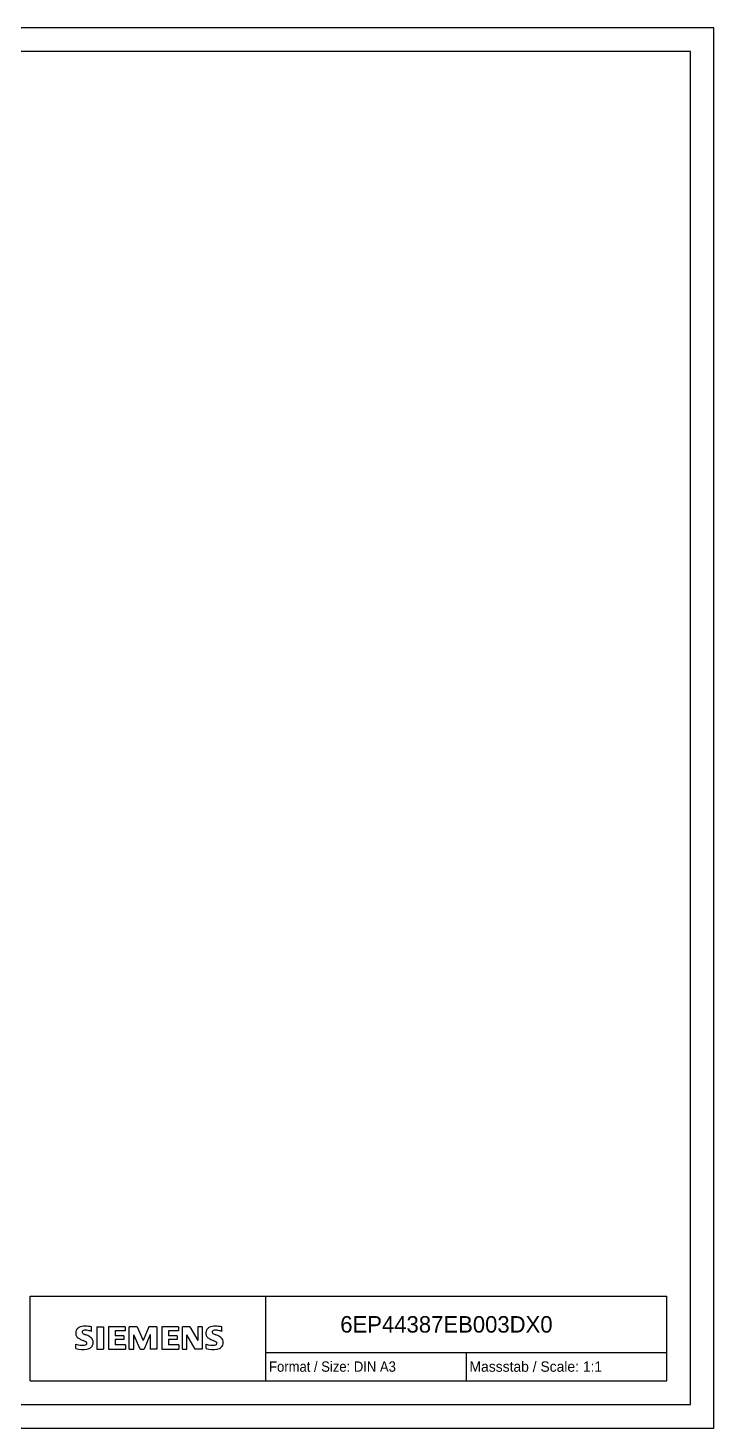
# Model space of a CAD drawing. Header units: millimetres. Extents: x 0 to 420, y 0 to 297.
# Drawn here: x 274.5 to 420, y 0 to 297 of the extents above; entities that cross this region are included whole.
import ezdxf

# ---------------------------------------------------------------- set-up
doc = ezdxf.new("R2010")
doc.units = ezdxf.units.MM

msp = doc.modelspace()

# ---------------------------------------------------------------- linework, layer by layer
at = {"color": 7, "linetype": 'Continuous'}
for p, q in [((420, 297), (0, 297)), ((420, 0), (420, 297)), ((415, 292), (5, 292)), ((415, 5), (415, 292)), ((275, 28), (410, 28)), ((275, 10), (275, 28)), ((325, 10), (325, 28)), ((410, 10), (410, 28)), ((284.895, 20.916), (285.169, 21.19)), ((288.03, 20.499), (288.03, 21.449)), ((289.124, 21.497), (290.55, 21.497)), ((289.124, 21.497), (289.124, 16.744)), ((290.55, 21.497), (290.55, 16.744)), ((295.16, 21.497), (291.643, 21.497)), ((291.643, 21.497), (291.643, 16.744)), ((295.16, 21.497), (295.16, 20.618)), ((297.727, 21.497), (296.016, 21.497)), ((296.016, 16.744), (296.016, 21.497)), ((297.727, 21.497), (298.963, 18.597)), ((300.151, 21.497), (298.963, 18.597)), ((301.862, 21.497), (300.151, 21.497)), ((301.862, 21.497), (301.862, 16.744)), ((306.473, 21.497), (302.956, 21.497)), ((302.956, 21.497), (302.956, 16.744)), ((306.473, 21.497), (306.473, 20.618)), ((308.85, 21.497), (307.305, 21.497)), ((307.305, 16.744), (307.305, 21.497)), ((308.85, 21.497), (310.537, 18.55)), ((311.488, 21.497), (310.537, 21.497)), ((310.537, 21.497), (310.537, 18.55)), ((311.488, 21.497), (311.488, 16.744)), ((315.623, 20.499), (315.623, 21.449)), ((295.16, 20.618), (293.021, 20.618)), ((293.021, 20.618), (293.021, 19.548)), ((294.875, 19.548), (293.021, 19.548)), ((294.875, 18.764), (293.021, 18.764)), ((293.021, 18.764), (293.021, 17.647)), ((294.875, 19.548), (294.875, 18.764)), ((298.297, 16.696), (296.966, 19.786)), ((296.966, 16.744), (296.966, 19.786)), ((300.484, 19.833), (299.153, 16.696)), ((300.484, 19.833), (300.484, 16.744)), ((306.473, 20.618), (304.334, 20.618)), ((304.334, 20.618), (304.334, 19.548)), ((306.188, 19.548), (304.334, 19.548)), ((306.188, 18.764), (304.334, 18.764)), ((304.334, 18.764), (304.334, 17.647)), ((306.188, 19.548), (306.188, 18.764)), ((309.967, 16.744), (308.255, 19.786)), ((308.255, 16.744), (308.255, 19.786)), ((284.703, 16.839), (284.703, 17.789)), ((289.124, 16.744), (290.55, 16.744)), ((291.643, 16.744), (295.208, 16.744)), ((295.208, 17.647), (293.021, 17.647)), ((295.208, 17.647), (295.208, 16.744)), ((296.016, 16.744), (296.966, 16.744)), ((298.297, 16.696), (299.153, 16.696)), ((301.862, 16.744), (300.484, 16.744)), ((302.956, 16.744), (306.52, 16.744)), ((306.52, 17.647), (304.334, 17.647)), ((306.52, 17.647), (306.52, 16.744)), ((307.305, 16.744), (308.255, 16.744)), ((311.488, 16.744), (309.967, 16.744)), ((312.296, 16.839), (312.296, 17.789)), ((325, 16), (410, 16)), ((367.5, 10), (367.5, 16)), ((275, 10), (410, 10)), ((5, 5), (415, 5)), ((0, 0), (420, 0))]:
    msp.add_line(p, q, dxfattribs=at)
for centre, radius, start, end in [((285.795, 20.25), 1.12, 142.81392, 167.1523), ((286.14, 19.943), 1.581, 121.21409, 141.52548), ((286.52, 19.254), 2.367, 86.2218, 120.42726), ((286.251, 12.558), 9.068, 78.6827, 87.31476), ((313.387, 20.25), 1.12, 142.81392, 167.1523), ((313.733, 19.943), 1.581, 121.21409, 141.52548), ((314.112, 19.254), 2.367, 86.2218, 120.42726), ((313.844, 12.558), 9.068, 78.6827, 87.31476), ((285.963, 20.142), 1.309, 164.19749, 195.80251), ((285.9, 20.102), 1.239, 194.79522, 225.71765), ((286.504, 20.808), 2.166, 227.31193, 242.70403), ((290.359, 28.342), 10.629, 242.86201, 247.1042), ((286.307, 20.368), 0.303, 154.44003, 221.82017), ((286.386, 20.289), 0.41, 102.82878, 149.22596), ((286.717, 20.754), 0.866, 222.77604, 239.03624), ((279.564, 2.549), 17.332, 65.34147, 67.39978), ((287.619, 22.35), 2.699, 240.0482, 251.37797), ((286.803, 18.546), 2.202, 84.04001, 103.34277), ((284.21, 13.424), 6.859, 59.90203, 68.20365), ((286.692, 17.976), 0.34, 305.50322, 72.46529), ((286.463, 16.129), 4.642, 70.26259, 82.95242), ((286.886, 18.062), 1.505, 25.95629, 59.48348), ((286.958, 18.14), 1.406, 335.3868, 24.39151), ((313.555, 20.142), 1.309, 164.19749, 195.80251), ((313.493, 20.102), 1.239, 194.79522, 225.71765), ((314.097, 20.808), 2.166, 227.31193, 242.70403), ((317.952, 28.342), 10.629, 242.86201, 247.1042), ((313.9, 20.368), 0.303, 154.44003, 221.82017), ((313.979, 20.289), 0.41, 102.82878, 149.22596), ((314.31, 20.754), 0.866, 222.77604, 239.03624), ((307.156, 2.549), 17.332, 65.34147, 67.39978), ((315.212, 22.35), 2.699, 240.0482, 251.37797), ((314.396, 18.546), 2.202, 84.04001, 103.34277), ((311.803, 13.424), 6.859, 59.90203, 68.20365), ((314.285, 17.976), 0.34, 305.50322, 72.46529), ((314.055, 16.129), 4.642, 70.26259, 82.95242), ((314.479, 18.062), 1.505, 25.95629, 59.48348), ((314.551, 18.14), 1.406, 335.3868, 24.39151), ((285.948, 20.801), 3.259, 247.53002, 280.75795), ((286.126, 21.378), 4.757, 252.59392, 280.98166), ((286.408, 18.701), 1.112, 277.71, 295.68849), ((286.581, 18.76), 2.101, 282.40584, 311.86444), ((286.954, 18.193), 1.433, 315.89046, 333.52293), ((313.541, 20.801), 3.259, 247.53002, 280.75795), ((313.719, 21.378), 4.757, 252.59392, 280.98166), ((314, 18.701), 1.112, 277.71, 295.68849), ((314.174, 18.76), 2.101, 282.40584, 311.86444), ((314.546, 18.193), 1.433, 315.89046, 333.52293)]:
    msp.add_arc(centre, radius, start, end, dxfattribs=at)

# ---------------------------------------------------------------- texts
at = {"attachment_point": 7}
for s, insert, char_height, width in [('{\\fSETxt|b0||i0||c0|p34;\\C7;\\H3.5;\\W1.;6EP44387EB003DX0}', (340.76, 20.187), 3.5, 58.91668), ('{\\fSETxt|b0||i0||c0|p34;\\C7;\\H2.2;\\W0.94;Format / Size: DIN A3}', (325.66, 11.9), 2.2, 39.39631), ('{\\fSETxt|b0||i0||c0|p34;\\C7;\\H2.2;\\W1.;Massstab / Scale: 1:1}', (368.16, 11.9), 2.2, 37.6852)]:
    msp.add_mtext(s, dxfattribs=dict(at, insert=insert, char_height=char_height, width=width))

doc.saveas('drawing.dxf')
